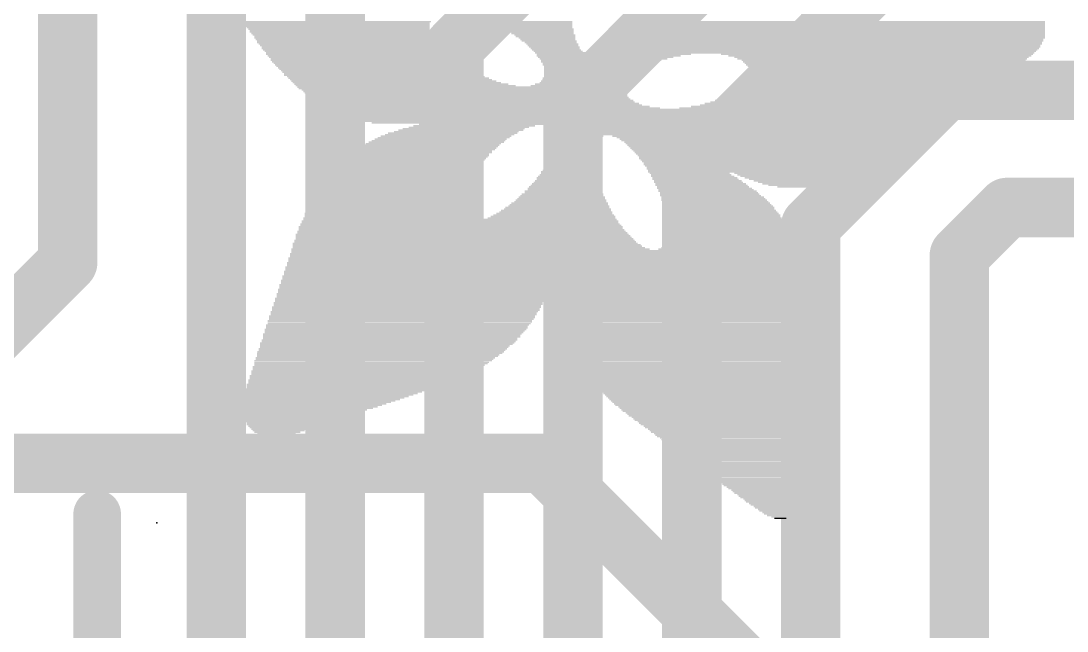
# Model space of a CAD drawing. Extents: x -8.4 to 62, y -6.5 to 32.8.
# Drawn here: x 15.294 to 19.764, y 7.793 to 10.398 of the extents above; entities that cross this region are included whole.
import ezdxf

# ---------------------------------------------------------------- set-up
doc = ezdxf.new("R2010")
doc.units = 0
for name, color, linetype in [('1', 12, 'CONTINUOUS'), ('16', 132, 'CONTINUOUS'), ('21', 40, 'CONTINUOUS'), ('23', 40, 'CONTINUOUS')]:
    doc.layers.add(name, color=color, linetype=linetype)

# ---------------------------------------------------------------- blocks, each defined once
blk = doc.blocks.new('RECT')
blk.add_solid([(-0.5, -0.5), (0.5, -0.5), (-0.5, 0.5), (0.5, 0.5)])

msp = doc.modelspace()

# ---------------------------------------------------------------- linework, layer by layer
at = {"layer": '1', "const_width": 0.254}
for points in [[(17.145, 10.287), (18.4596, 11.6016)], [(15.494, 9.3671), (15.494, 11.3284)], [(17.653, 10.033), (18.7216, 11.1016)], [(16.129, 10.795), (16.129, 4.699)], [(18.9836, 10.6016), (18.161, 9.779)], [(16.637, 10.541), (16.637, 4.953)], [(17.145, 5.207), (17.145, 10.287)], [(18.669, 9.525), (19.2456, 10.1016)], [(19.2456, 10.1016), (20.2432, 10.1016)], [(17.653, 5.461), (17.653, 10.033)], [(18.161, 9.779), (18.161, 5.715)], [(19.5076, 9.6016), (19.304, 9.398)], [(20.2432, 9.6016), (19.5076, 9.6016)], [(18.669, 5.969), (18.669, 9.525)], [(19.304, 9.398), (19.304, 6.477)], [(15.494, 9.3671), (14.92, 8.7931)]]:
    msp.add_lwpolyline(points, dxfattribs=at)
at = {"layer": '1', "const_width": 0.127}
for points in [[(17.2085, 10.287, 1), (17.0815, 10.287)], [(17.1001, 10.3319, 1), (17.1899, 10.2421)], [(19.2456, 10.1651, 1), (19.2456, 10.0381)], [(19.2905, 10.0567, 1), (19.2007, 10.1465)], [(17.7165, 10.033, 1), (17.5895, 10.033)], [(17.6081, 10.0779, 1), (17.6979, 9.9881)], [(18.2245, 9.779, 1), (18.0975, 9.779)], [(18.1161, 9.8239, 1), (18.2059, 9.7341)], [(19.5076, 9.6651, 1), (19.5076, 9.5381)], [(19.5525, 9.5567, 1), (19.4627, 9.6465)], [(18.7325, 9.525, 1), (18.6055, 9.525)], [(18.6241, 9.5699, 1), (18.7139, 9.4801)], [(19.3675, 9.398, 1), (19.2405, 9.398)], [(15.5389, 9.3222, 1), (15.4491, 9.412)], [(19.2591, 9.4429, 1), (19.3489, 9.3531)], [(15.4305, 9.3671, 1), (15.5575, 9.3671)]]:
    msp.add_lwpolyline(points, format="xyb", dxfattribs=at)
at = {"layer": '16', "const_width": 0.254}
for points in [[(12.954, 8.509), (17.526, 8.509)], [(17.526, 8.509), (19.304, 6.731)]]:
    msp.add_lwpolyline(points, dxfattribs=at)
at = {"layer": '16', "const_width": 0.127}
for points in [[(17.5709, 8.5539, 1), (17.4811, 8.4641)], [(17.526, 8.4455, 1), (17.526, 8.5725)]]:
    msp.add_lwpolyline(points, format="xyb", dxfattribs=at)
at = {"layer": '21', "const_width": 0.2032}
msp.add_lwpolyline([(15.62, 6.693), (15.62, 8.293)], dxfattribs=at)
at = {"layer": '21', "const_width": 0.1016}
msp.add_lwpolyline([(15.6708, 8.293, 1), (15.5692, 8.293)], format="xyb", dxfattribs=at)
at = {"layer": '23'}
msp.add_point((15.875, 8.255), dxfattribs=at)

# ---------------------------------------------------------------- block references
at = {"layer": '21'}
for p, xscale, yscale in [((16.6434, 10.3949), 0.8065, 0.0063), ((16.6434, 10.3886), 0.7937, 0.0064), ((16.6465, 10.3823), 0.7874, 0.0063), ((16.6465, 10.3759), 0.7874, 0.0064), ((16.6497, 10.3696), 0.781, 0.0063), ((17.472, 10.3949), 0.3556, 0.0063), ((17.4784, 10.3886), 0.3429, 0.0064), ((17.4879, 10.3823), 0.3238, 0.0063), ((17.4911, 10.3759), 0.3175, 0.0064), ((17.4974, 10.3696), 0.3048, 0.0063), ((18.7516, 10.3696), 1.8351, 0.0063), ((18.7547, 10.3823), 1.8288, 0.0063), ((18.7547, 10.3759), 1.8288, 0.0064), ((18.7579, 10.3949), 1.8224, 0.0063), ((18.7579, 10.3886), 1.8224, 0.0064), ((16.6529, 10.3632), 0.7747, 0.0064), ((16.6593, 10.3568), 0.7747, 0.0063), ((16.6593, 10.3505), 0.7747, 0.0064), ((16.6624, 10.3442), 0.7684, 0.0063), ((16.6687, 10.3378), 0.7683, 0.0064), ((16.6719, 10.3315), 0.762, 0.0063), ((16.6751, 10.3251), 0.7684, 0.0064), ((17.5069, 10.3632), 0.2985, 0.0064), ((17.5133, 10.3568), 0.2858, 0.0063), ((17.5197, 10.3505), 0.2731, 0.0064), ((17.5229, 10.3442), 0.2667, 0.0063), ((17.5324, 10.3378), 0.2603, 0.0064), ((17.5355, 10.3315), 0.254, 0.0063), ((17.5419, 10.3251), 0.2413, 0.0064), ((18.742, 10.3315), 1.8542, 0.0063), ((18.742, 10.3251), 1.8542, 0.0064), ((18.7452, 10.3442), 1.8478, 0.0063), ((18.7452, 10.3378), 1.8478, 0.0064), ((18.7484, 10.3568), 1.8415, 0.0063), ((18.7484, 10.3505), 1.8415, 0.0064), ((18.7516, 10.3632), 1.8351, 0.0064), ((16.6815, 10.3187), 0.7683, 0.0063), ((16.6846, 10.3124), 0.762, 0.0064), ((16.6878, 10.3061), 0.7684, 0.0063), ((16.6942, 10.2997), 0.7683, 0.0064), ((16.7005, 10.2934), 0.7684, 0.0063), ((16.7037, 10.287), 0.762, 0.0064), ((16.7101, 10.2806), 0.7747, 0.0063), ((17.545, 10.3187), 0.2349, 0.0063), ((17.5514, 10.3124), 0.235, 0.0064), ((17.5578, 10.3061), 0.2223, 0.0063), ((17.5641, 10.2997), 0.2222, 0.0064), ((17.5673, 10.2934), 0.2159, 0.0063), ((17.5737, 10.287), 0.2159, 0.0064), ((17.5768, 10.2806), 0.2096, 0.0063), ((18.7103, 10.2806), 1.8669, 0.0063), ((18.7198, 10.2934), 1.8606, 0.0063), ((18.7198, 10.287), 1.8606, 0.0064), ((18.7262, 10.2997), 1.8605, 0.0064), ((18.7293, 10.3061), 1.8542, 0.0063), ((18.7357, 10.3187), 1.8542, 0.0063), ((18.7357, 10.3124), 1.8542, 0.0064), ((16.7132, 10.2743), 0.7684, 0.0064), ((16.7228, 10.268), 0.7747, 0.0063), ((16.7291, 10.2616), 0.7747, 0.0064), ((16.7323, 10.2553), 0.7811, 0.0063), ((16.7386, 10.2489), 0.781, 0.0064), ((16.7449, 10.2426), 0.7811, 0.0063), ((16.7513, 10.2362), 0.781, 0.0064), ((17.5831, 10.2743), 0.2095, 0.0064), ((17.5895, 10.268), 0.2096, 0.0063), ((17.5991, 10.2616), 0.2159, 0.0064), ((17.6117, 10.2553), 0.2286, 0.0063), ((17.8054, 10.2489), 0.616, 0.0064), ((17.7927, 10.2426), 0.5778, 0.0063), ((17.7831, 10.2362), 0.5461, 0.0064), ((17.9451, 10.2553), 0.4254, 0.0063), ((18.6913, 10.2616), 1.8669, 0.0064), ((18.6975, 10.268), 1.8669, 0.0063), ((18.7071, 10.2743), 1.8606, 0.0064), ((18.9516, 10.2553), 1.3335, 0.0063), ((18.9643, 10.2489), 1.2954, 0.0064), ((18.9707, 10.2426), 1.2573, 0.0063), ((18.9738, 10.2362), 1.2382, 0.0064), ((16.7577, 10.2299), 0.7937, 0.0063), ((16.764, 10.2235), 0.7938, 0.0064), ((16.7736, 10.2172), 0.8001, 0.0063), ((16.7798, 10.2108), 0.8001, 0.0064), ((16.7894, 10.2045), 0.8064, 0.0063), ((16.7989, 10.1981), 0.8128, 0.0064), ((16.8053, 10.1918), 0.8128, 0.0063), ((17.7736, 10.2299), 0.5143, 0.0063), ((17.7673, 10.2235), 0.5016, 0.0064), ((17.761, 10.2172), 0.4763, 0.0063), ((17.7546, 10.2108), 0.4636, 0.0064), ((17.7451, 10.1981), 0.4318, 0.0064), ((17.7387, 10.1918), 0.4191, 0.0063), ((17.7483, 10.2045), 0.4381, 0.0063), ((18.9802, 10.2299), 1.2129, 0.0063), ((18.977, 10.2235), 1.1938, 0.0064), ((18.977, 10.2172), 1.1811, 0.0063), ((18.977, 10.2108), 1.1684, 0.0064), ((18.9738, 10.2045), 1.1494, 0.0063), ((18.9738, 10.1981), 1.1366, 0.0064), ((18.9707, 10.1918), 1.1303, 0.0063), ((16.8148, 10.1854), 0.8192, 0.0064), ((16.8244, 10.1791), 0.8255, 0.0063), ((16.8402, 10.1664), 0.8446, 0.0063), ((16.8339, 10.1727), 0.8319, 0.0064), ((16.8529, 10.16), 0.8446, 0.0064), ((16.8656, 10.1537), 0.8572, 0.0063), ((16.8751, 10.1473), 0.8636, 0.0064), ((17.7069, 10.1473), 0.3683, 0.0064), ((17.7102, 10.1537), 0.3747, 0.0063), ((17.7324, 10.1854), 0.4064, 0.0064), ((17.7292, 10.1791), 0.4, 0.0063), ((17.7229, 10.1727), 0.3873, 0.0064), ((17.7197, 10.1664), 0.381, 0.0063), ((17.7165, 10.16), 0.3746, 0.0064), ((18.9357, 10.1473), 1.0732, 0.0064), ((18.9516, 10.1664), 1.0922, 0.0063), ((18.9484, 10.16), 1.0858, 0.0064), ((18.9421, 10.1537), 1.0731, 0.0063), ((18.9674, 10.1854), 1.1113, 0.0064), ((18.9642, 10.1791), 1.1049, 0.0063), ((18.9579, 10.1727), 1.0922, 0.0064), ((16.8879, 10.141), 0.8763, 0.0063), ((16.9005, 10.1346), 0.889, 0.0064), ((16.9196, 10.1283), 0.9144, 0.0063), ((16.9386, 10.1219), 0.9398, 0.0064), ((17.1768, 10.1156), 1.4033, 0.0063), ((17.1799, 10.1092), 1.397, 0.0064), ((17.1863, 10.1029), 1.3843, 0.0063), ((17.6752, 10.1219), 0.4064, 0.0064), ((17.688, 10.1283), 0.3937, 0.0063), ((17.6974, 10.1346), 0.3747, 0.0064), ((17.7038, 10.141), 0.3746, 0.0063), ((18.8818, 10.1029), 1.0541, 0.0063), ((18.8912, 10.1092), 1.0605, 0.0064), ((18.9008, 10.1156), 1.0541, 0.0063), ((18.9072, 10.1219), 1.0541, 0.0064), ((18.9167, 10.1283), 1.0605, 0.0063), ((18.9293, 10.141), 1.0731, 0.0063), ((18.923, 10.1346), 1.0604, 0.0064), ((17.1895, 10.0965), 1.3779, 0.0064), ((17.1926, 10.0902), 1.3716, 0.0063), ((17.199, 10.0838), 1.3716, 0.0064), ((17.2053, 10.0775), 1.3589, 0.0063), ((17.2117, 10.0711), 1.3589, 0.0064), ((17.2212, 10.0648), 1.3526, 0.0063), ((17.2308, 10.0584), 1.3589, 0.0064), ((18.8024, 10.0584), 1.0859, 0.0064), ((18.8183, 10.0648), 1.0795, 0.0063), ((18.8309, 10.0711), 1.0668, 0.0064), ((18.8405, 10.0775), 1.0605, 0.0063), ((18.8531, 10.0838), 1.0605, 0.0064), ((18.8627, 10.0902), 1.0541, 0.0063), ((18.8722, 10.0965), 1.0604, 0.0064), ((17.2402, 10.0521), 1.3525, 0.0063), ((17.253, 10.0457), 1.3653, 0.0064), ((17.2657, 10.0394), 1.3653, 0.0063), ((17.2879, 10.033), 1.3843, 0.0064), ((17.3133, 10.0267), 1.4224, 0.0063), ((17.9578, 10.0203), 2.6734, 0.0064), ((17.9578, 10.014), 2.6606, 0.0063), ((18.7071, 10.0267), 1.2002, 0.0063), ((18.7356, 10.033), 1.1557, 0.0064), ((18.7579, 10.0394), 1.124, 0.0063), ((18.7738, 10.0457), 1.1176, 0.0064), ((18.7897, 10.0521), 1.0985, 0.0063), ((17.961, 10.0076), 2.6289, 0.0064), ((17.9642, 10.0013), 2.6099, 0.0063), ((17.9642, 9.9949), 2.5845, 0.0064), ((17.9705, 9.9886), 2.559, 0.0063), ((17.9769, 9.9822), 2.5337, 0.0064), ((17.9801, 9.9759), 2.5019, 0.0063), ((17.9896, 9.9695), 2.4701, 0.0064), ((18.0054, 9.9632), 2.4257, 0.0063), ((17.1545, 9.9251), 0.5334, 0.0063), ((17.1736, 9.9314), 0.5334, 0.0064), ((17.1863, 9.9378), 0.5207, 0.0063), ((17.2085, 9.9441), 0.5144, 0.0064), ((17.2308, 9.9505), 0.5207, 0.0063), ((18.1007, 9.9568), 2.2098, 0.0064), ((18.3706, 9.9505), 1.6573, 0.0063), ((18.3738, 9.9441), 1.6383, 0.0064), ((18.3706, 9.9378), 1.6193, 0.0063), ((18.3642, 9.9251), 1.5938, 0.0063), ((18.3706, 9.9314), 1.6065, 0.0064), ((17.0688, 9.8806), 0.5778, 0.0064), ((17.0784, 9.887), 0.5715, 0.0063), ((17.0878, 9.8933), 0.5651, 0.0064), ((17.1006, 9.8997), 0.5651, 0.0063), ((17.1101, 9.906), 0.5588, 0.0064), ((17.1259, 9.9123), 0.5525, 0.0063), ((17.1387, 9.9187), 0.5525, 0.0064), ((18.3642, 9.9187), 1.5812, 0.0064), ((18.3578, 9.9123), 1.5685, 0.0063), ((17.6784, 9.906), 0.2096, 0.0064), ((17.6657, 9.887), 0.1842, 0.0063), ((17.6657, 9.8806), 0.1842, 0.0064), ((17.6721, 9.8997), 0.1969, 0.0063), ((17.6721, 9.8933), 0.1841, 0.0064), ((18.4785, 9.906), 1.3144, 0.0064), ((18.4849, 9.8997), 1.2891, 0.0063), ((18.4849, 9.8933), 1.2637, 0.0064), ((18.4849, 9.887), 1.2509, 0.0063), ((18.4881, 9.8806), 1.2319, 0.0064), ((17.0116, 9.8361), 0.5905, 0.0063), ((17.0148, 9.8425), 0.5842, 0.0064), ((17.0244, 9.8489), 0.5905, 0.0063), ((17.0339, 9.8552), 0.5842, 0.0064), ((17.0402, 9.8616), 0.5842, 0.0063), ((17.0497, 9.8679), 0.5779, 0.0064), ((17.0561, 9.8742), 0.5778, 0.0063), ((17.6562, 9.8552), 0.1778, 0.0064), ((17.6562, 9.8489), 0.1778, 0.0063), ((17.6562, 9.8425), 0.1778, 0.0064), ((17.6562, 9.8361), 0.1778, 0.0063), ((17.6625, 9.8742), 0.1778, 0.0063), ((17.6625, 9.8679), 0.1778, 0.0064), ((17.6593, 9.8616), 0.1715, 0.0063), ((18.4849, 9.8742), 1.2129, 0.0063), ((18.4849, 9.8679), 1.2001, 0.0064), ((18.4849, 9.8616), 1.1875, 0.0063), ((18.4817, 9.8552), 1.1684, 0.0064), ((18.4817, 9.8489), 1.1557, 0.0063), ((18.4785, 9.8425), 1.1366, 0.0064), ((18.4785, 9.8361), 1.124, 0.0063), ((16.9641, 9.7917), 0.5969, 0.0064), ((16.9703, 9.798), 0.5969, 0.0063), ((16.9767, 9.8044), 0.5969, 0.0064), ((16.9831, 9.8108), 0.5969, 0.0063), ((16.9895, 9.8171), 0.5969, 0.0064), ((16.9958, 9.8235), 0.5969, 0.0063), ((16.999, 9.8298), 0.5905, 0.0064), ((17.6435, 9.7917), 0.2032, 0.0064), ((17.6467, 9.8044), 0.1969, 0.0064), ((17.6467, 9.798), 0.1969, 0.0063), ((17.6499, 9.8171), 0.1905, 0.0064), ((17.6499, 9.8108), 0.1905, 0.0063), ((17.653, 9.8298), 0.1842, 0.0064), ((17.653, 9.8235), 0.1842, 0.0063), ((18.4754, 9.8298), 1.1049, 0.0064), ((18.4753, 9.8235), 1.0922, 0.0063), ((18.4721, 9.8171), 1.0731, 0.0064), ((18.469, 9.8108), 1.0668, 0.0063), ((18.4658, 9.8044), 1.0478, 0.0064), ((18.4658, 9.798), 1.035, 0.0063), ((18.4626, 9.7917), 1.016, 0.0064), ((16.9228, 9.7473), 0.6033, 0.0063), ((16.9291, 9.7536), 0.6032, 0.0064), ((16.9354, 9.7599), 0.6033, 0.0063), ((16.9418, 9.7663), 0.6032, 0.0064), ((16.945, 9.7727), 0.5969, 0.0063), ((16.9514, 9.779), 0.5969, 0.0064), ((16.9577, 9.7854), 0.5969, 0.0063), ((17.634, 9.7536), 0.2349, 0.0064), ((17.634, 9.7473), 0.2349, 0.0063), ((17.6371, 9.7599), 0.2286, 0.0063), ((17.6372, 9.7727), 0.2159, 0.0063), ((17.6372, 9.7663), 0.2159, 0.0064), ((17.6403, 9.779), 0.2096, 0.0064), ((17.6435, 9.7854), 0.2032, 0.0063), ((18.4563, 9.7854), 1.0033, 0.0063), ((18.4531, 9.779), 0.9842, 0.0064), ((18.4499, 9.7727), 0.9652, 0.0063), ((18.4468, 9.7663), 0.9589, 0.0064), ((18.4404, 9.7599), 0.9334, 0.0063), ((18.434, 9.7536), 0.9207, 0.0064), ((18.1515, 9.7473), 0.3429, 0.0063), ((18.6119, 9.7473), 0.5397, 0.0063), ((16.891, 9.7028), 0.616, 0.0064), ((16.8878, 9.6965), 0.6096, 0.0063), ((16.8973, 9.7092), 0.6159, 0.0063), ((16.9005, 9.7155), 0.6096, 0.0064), ((16.9069, 9.7218), 0.6096, 0.0063), ((16.9132, 9.7346), 0.6096, 0.0063), ((16.9101, 9.7282), 0.6033, 0.0064), ((16.9196, 9.7409), 0.6096, 0.0064), ((17.6181, 9.6965), 0.2921, 0.0063), ((17.6212, 9.7028), 0.2857, 0.0064), ((17.6244, 9.7092), 0.2794, 0.0063), ((17.6244, 9.7155), 0.2667, 0.0064), ((17.6276, 9.7282), 0.2604, 0.0064), ((17.6276, 9.7218), 0.2604, 0.0063), ((17.6308, 9.7346), 0.254, 0.0063), ((17.6308, 9.7409), 0.2413, 0.0064), ((18.1578, 9.7409), 0.3429, 0.0064), ((18.1642, 9.7346), 0.3556, 0.0063), ((18.1737, 9.7282), 0.362, 0.0064), ((18.1769, 9.7218), 0.3683, 0.0063), ((18.1864, 9.7155), 0.3746, 0.0064), ((18.1896, 9.7092), 0.381, 0.0063), ((18.2022, 9.6965), 0.3937, 0.0063), ((18.1991, 9.7028), 0.3874, 0.0064), ((18.6119, 9.7409), 0.5143, 0.0064), ((18.6087, 9.7346), 0.4826, 0.0063), ((18.6119, 9.7282), 0.4509, 0.0064), ((18.6119, 9.7218), 0.4127, 0.0063), ((18.6119, 9.7155), 0.3747, 0.0064), ((18.6119, 9.7092), 0.3365, 0.0063), ((18.6087, 9.7028), 0.2921, 0.0064), ((18.6055, 9.6965), 0.235, 0.0063), ((16.8624, 9.652), 0.6223, 0.0064), ((16.8688, 9.6647), 0.6223, 0.0064), ((16.8688, 9.6584), 0.6223, 0.0063), ((16.872, 9.6711), 0.6159, 0.0063), ((16.8783, 9.6837), 0.616, 0.0063), ((16.8783, 9.6774), 0.616, 0.0064), ((16.8847, 9.6901), 0.6159, 0.0064), ((17.6054, 9.652), 0.3556, 0.0064), ((17.6086, 9.6584), 0.3493, 0.0063), ((17.6117, 9.6711), 0.3302, 0.0063), ((17.6117, 9.6647), 0.3302, 0.0064), ((17.6149, 9.6837), 0.3112, 0.0063), ((17.6149, 9.6774), 0.3112, 0.0064), ((17.6181, 9.6901), 0.3048, 0.0064), ((18.2087, 9.6901), 0.3937, 0.0064), ((18.215, 9.6837), 0.4064, 0.0063), ((18.2213, 9.6774), 0.4064, 0.0064), ((18.2277, 9.6711), 0.4191, 0.0063), ((18.234, 9.6647), 0.4191, 0.0064), ((18.2372, 9.6584), 0.4254, 0.0063), ((18.2404, 9.652), 0.4318, 0.0064), ((18.6055, 9.6901), 0.1588, 0.0064), ((16.8466, 9.6075), 0.6413, 0.0063), ((16.8497, 9.6203), 0.635, 0.0063), ((16.8497, 9.6139), 0.635, 0.0064), ((16.8529, 9.633), 0.6286, 0.0063), ((16.8529, 9.6266), 0.6286, 0.0064), ((16.8592, 9.6393), 0.6287, 0.0064), ((16.8624, 9.6456), 0.6223, 0.0063), ((17.5927, 9.6075), 0.4318, 0.0063), ((17.5927, 9.6139), 0.4191, 0.0064), ((17.5959, 9.6203), 0.4127, 0.0063), ((17.5991, 9.6266), 0.3937, 0.0064), ((17.6022, 9.633), 0.3874, 0.0063), ((17.6022, 9.6393), 0.3746, 0.0064), ((17.6054, 9.6456), 0.3683, 0.0063), ((18.2499, 9.6456), 0.4382, 0.0063), ((18.2531, 9.6393), 0.4445, 0.0064), ((18.2563, 9.633), 0.4509, 0.0063), ((18.2626, 9.6266), 0.4508, 0.0064), ((18.2658, 9.6203), 0.4572, 0.0063), ((18.269, 9.6139), 0.4635, 0.0064), ((18.2753, 9.6075), 0.4636, 0.0063), ((16.837, 9.5758), 0.6604, 0.0064), ((16.8402, 9.5694), 0.6668, 0.0063), ((16.8434, 9.5631), 0.6731, 0.0064), ((16.8402, 9.5885), 0.654, 0.0064), ((16.8402, 9.5822), 0.654, 0.0063), ((16.8434, 9.5949), 0.6477, 0.0063), ((16.8466, 9.6012), 0.6413, 0.0064), ((17.5673, 9.5631), 0.5334, 0.0064), ((17.5705, 9.5694), 0.5143, 0.0063), ((17.5737, 9.5758), 0.4953, 0.0064), ((17.58, 9.5822), 0.4826, 0.0063), ((17.58, 9.5885), 0.4699, 0.0064), ((17.5863, 9.5949), 0.4572, 0.0063), ((17.5863, 9.6012), 0.4445, 0.0064), ((18.2784, 9.6012), 0.4699, 0.0064), ((18.2784, 9.5949), 0.4699, 0.0063), ((18.2817, 9.5885), 0.4763, 0.0064), ((18.288, 9.5822), 0.4762, 0.0063), ((18.2912, 9.5758), 0.4826, 0.0064), ((18.2944, 9.5694), 0.4889, 0.0063), ((18.2944, 9.5631), 0.4889, 0.0064), ((17.1736, 9.5187), 1.3843, 0.0063), ((17.1704, 9.5313), 1.3652, 0.0063), ((17.1736, 9.525), 1.3716, 0.0064), ((16.8497, 9.5441), 0.7112, 0.0063), ((17.1704, 9.5377), 1.3526, 0.0064), ((16.8402, 9.5568), 0.6794, 0.0063), ((16.8466, 9.5504), 0.6921, 0.0064), ((17.545, 9.5441), 0.6033, 0.0063), ((17.5546, 9.5504), 0.5715, 0.0064), ((17.561, 9.5568), 0.5461, 0.0063), ((18.2976, 9.5568), 0.4953, 0.0063), ((18.3039, 9.5504), 0.4953, 0.0064), ((18.3071, 9.5441), 0.5017, 0.0063), ((18.3071, 9.5377), 0.5017, 0.0064), ((18.3102, 9.5313), 0.508, 0.0063), ((18.3102, 9.525), 0.508, 0.0064), ((18.3134, 9.5187), 0.5144, 0.0063), ((17.1799, 9.4869), 1.4224, 0.0064), ((17.1831, 9.4806), 1.4288, 0.0063), ((17.1863, 9.4742), 1.4351, 0.0064), ((17.1768, 9.4996), 1.4033, 0.0064), ((17.18, 9.4932), 1.4097, 0.0063), ((17.1736, 9.5123), 1.3843, 0.0064), ((17.1768, 9.506), 1.3907, 0.0063), ((18.3165, 9.5123), 0.5207, 0.0064), ((18.3165, 9.506), 0.5207, 0.0063), ((18.3229, 9.4869), 0.5334, 0.0064), ((18.3229, 9.4806), 0.5334, 0.0063), ((18.3261, 9.4742), 0.5398, 0.0064), ((18.3198, 9.4996), 0.5271, 0.0064), ((18.3198, 9.4932), 0.5271, 0.0063), ((17.1989, 9.4425), 1.4859, 0.0063), ((17.1926, 9.4488), 1.4732, 0.0064), ((17.2021, 9.4361), 1.4923, 0.0064), ((17.2085, 9.4298), 1.505, 0.0063), ((17.1927, 9.4551), 1.4605, 0.0063), ((17.1895, 9.4615), 1.4541, 0.0064), ((17.1895, 9.4679), 1.4415, 0.0063), ((18.3229, 9.4298), 0.5842, 0.0063), ((18.3261, 9.4361), 0.5778, 0.0064), ((18.3261, 9.4488), 0.5652, 0.0064), ((18.3261, 9.4425), 0.5652, 0.0063), ((18.323, 9.4679), 0.5461, 0.0063), ((18.3261, 9.4615), 0.5524, 0.0064), ((18.3261, 9.4551), 0.5524, 0.0063), ((17.5356, 9.3853), 2.1971, 0.0064), ((17.5355, 9.4044), 2.1844, 0.0063), ((17.5355, 9.398), 2.1844, 0.0064), ((17.5355, 9.3917), 2.1844, 0.0063), ((17.5356, 9.417), 2.1717, 0.0063), ((17.5356, 9.4107), 2.1717, 0.0064), ((17.2149, 9.4234), 1.5303, 0.0064), ((18.3165, 9.4234), 0.5969, 0.0064), ((16.999, 9.3472), 1.1493, 0.0064), ((16.999, 9.3408), 1.1493, 0.0063), ((17.0053, 9.3663), 1.1494, 0.0063), ((17.0053, 9.3599), 1.1494, 0.0064), ((17.0021, 9.3536), 1.143, 0.0063), ((17.5356, 9.3789), 2.1971, 0.0063), ((17.5356, 9.3726), 2.1971, 0.0064), ((18.1134, 9.3663), 1.0541, 0.0063), ((18.1134, 9.3599), 1.0541, 0.0064), ((18.1134, 9.3536), 1.0541, 0.0063), ((18.1134, 9.3472), 1.0541, 0.0064), ((18.1166, 9.3408), 1.0605, 0.0063), ((16.9863, 9.3091), 1.1493, 0.0064), ((16.9863, 9.3027), 1.1493, 0.0063), ((16.9863, 9.2964), 1.1493, 0.0064), ((16.9926, 9.3282), 1.1494, 0.0063), ((16.9926, 9.3218), 1.1494, 0.0064), ((16.9926, 9.3155), 1.1494, 0.0063), ((16.9958, 9.3345), 1.143, 0.0064), ((18.1166, 9.3027), 1.0731, 0.0063), ((18.1166, 9.2964), 1.0731, 0.0064), ((18.1166, 9.3345), 1.0605, 0.0064), ((18.1166, 9.3282), 1.0605, 0.0063), ((18.1197, 9.3218), 1.0668, 0.0064), ((18.1197, 9.3155), 1.0668, 0.0063), ((18.1197, 9.3091), 1.0668, 0.0064), ((16.9703, 9.252), 1.1557, 0.0063), ((16.9767, 9.271), 1.1557, 0.0064), ((16.9735, 9.2646), 1.1493, 0.0063), ((16.9735, 9.2583), 1.1493, 0.0064), ((16.9799, 9.2901), 1.1494, 0.0063), ((16.9799, 9.2837), 1.1494, 0.0064), ((16.9799, 9.2774), 1.1494, 0.0063), ((18.1197, 9.2901), 1.0795, 0.0063), ((18.1197, 9.2837), 1.0795, 0.0064), ((18.1197, 9.2774), 1.0795, 0.0063), ((18.1197, 9.271), 1.0795, 0.0064), ((18.1197, 9.2646), 1.0795, 0.0063), ((18.1229, 9.2583), 1.0858, 0.0064), ((18.1229, 9.252), 1.0858, 0.0063), ((16.9545, 9.2139), 1.1494, 0.0063), ((16.9545, 9.2075), 1.1494, 0.0064), ((16.9641, 9.2329), 1.1557, 0.0064), ((16.9609, 9.2265), 1.1493, 0.0063), ((16.9609, 9.2202), 1.1493, 0.0064), ((16.9672, 9.2456), 1.1494, 0.0064), ((16.9672, 9.2393), 1.1494, 0.0063), ((18.1229, 9.2456), 1.0858, 0.0064), ((18.1229, 9.2393), 1.0858, 0.0063), ((18.1229, 9.2329), 1.0858, 0.0064), ((18.1229, 9.2265), 1.0858, 0.0063), ((18.1229, 9.2202), 1.0858, 0.0064), ((18.1229, 9.2139), 1.0858, 0.0063), ((18.1293, 9.2075), 1.0859, 0.0064), ((16.9418, 9.1758), 1.1494, 0.0063), ((16.9386, 9.1694), 1.143, 0.0064), ((16.9386, 9.1631), 1.143, 0.0063), ((16.945, 9.1821), 1.143, 0.0064), ((16.9482, 9.1948), 1.1493, 0.0064), ((16.9482, 9.1884), 1.1493, 0.0063), ((16.9545, 9.2012), 1.1494, 0.0063), ((18.1293, 9.2012), 1.0859, 0.0063), ((18.1293, 9.1948), 1.0859, 0.0064), ((18.1293, 9.1884), 1.0859, 0.0063), ((18.1293, 9.1821), 1.0859, 0.0064), ((18.1293, 9.1758), 1.0859, 0.0063), ((18.1293, 9.1694), 1.0859, 0.0064), ((18.1293, 9.1631), 1.0859, 0.0063), ((16.9133, 9.1186), 1.1303, 0.0064), ((16.9228, 9.1377), 1.1367, 0.0063), ((16.9228, 9.1313), 1.1367, 0.0064), ((16.9196, 9.125), 1.1303, 0.0063), ((16.9323, 9.1567), 1.143, 0.0064), ((16.9291, 9.1504), 1.1366, 0.0063), ((16.9291, 9.144), 1.1366, 0.0064), ((18.1293, 9.1567), 1.0859, 0.0064), ((18.1325, 9.1504), 1.0795, 0.0063), ((18.1325, 9.144), 1.0795, 0.0064), ((18.1356, 9.1377), 1.0858, 0.0063), ((18.1356, 9.1313), 1.0858, 0.0064), ((18.1388, 9.125), 1.0795, 0.0063), ((18.1388, 9.1186), 1.0795, 0.0064), ((16.8942, 9.0805), 1.1176, 0.0064), ((16.891, 9.0742), 1.1112, 0.0063), ((16.9037, 9.0996), 1.124, 0.0063), ((16.9005, 9.0932), 1.1176, 0.0064), ((16.9005, 9.0869), 1.1176, 0.0063), ((16.9133, 9.1123), 1.1303, 0.0063), ((16.9101, 9.1059), 1.1239, 0.0064), ((18.1388, 9.1123), 1.0795, 0.0063), ((18.1388, 9.1059), 1.0795, 0.0064), ((18.1388, 9.0996), 1.0795, 0.0063), ((18.142, 9.0932), 1.0731, 0.0064), ((18.142, 9.0869), 1.0731, 0.0063), ((18.1451, 9.0805), 1.0668, 0.0064), ((18.1451, 9.0742), 1.0668, 0.0063), ((16.8688, 9.0361), 1.0922, 0.0063), ((16.8656, 9.0297), 1.0858, 0.0064), ((16.8815, 9.0615), 1.1049, 0.0063), ((16.8783, 9.0551), 1.0986, 0.0064), ((16.8783, 9.0488), 1.0986, 0.0063), ((16.872, 9.0424), 1.0859, 0.0064), ((16.8879, 9.0678), 1.1049, 0.0064), ((18.1451, 9.0678), 1.0668, 0.0064), ((18.1451, 9.0615), 1.0668, 0.0063), ((18.1483, 9.0551), 1.0604, 0.0064), ((18.1483, 9.0488), 1.0604, 0.0063), ((18.1515, 9.0424), 1.0541, 0.0064), ((18.1515, 9.0361), 1.0541, 0.0063), ((18.1515, 9.0297), 1.0541, 0.0064), ((16.8307, 8.9853), 1.0541, 0.0063), ((16.8402, 8.998), 1.0604, 0.0063), ((16.8371, 8.9916), 1.0541, 0.0064), ((16.8592, 9.0234), 1.0859, 0.0063), ((16.856, 9.017), 1.0795, 0.0064), ((16.8497, 9.0107), 1.0668, 0.0063), ((16.8466, 9.0043), 1.0605, 0.0064), ((18.1547, 9.0234), 1.0477, 0.0063), ((18.1547, 9.017), 1.0477, 0.0064), ((18.1578, 9.0107), 1.0414, 0.0063), ((18.1578, 9.0043), 1.0414, 0.0064), ((18.161, 8.998), 1.035, 0.0063), ((18.161, 8.9916), 1.035, 0.0064), ((18.1641, 8.9853), 1.0287, 0.0063), ((16.7989, 8.9472), 1.016, 0.0063), ((16.7926, 8.9408), 1.0033, 0.0064), ((16.8085, 8.9599), 1.0223, 0.0063), ((16.8053, 8.9535), 1.016, 0.0064), ((16.8275, 8.9789), 1.0478, 0.0064), ((16.8211, 8.9726), 1.0351, 0.0063), ((16.8179, 8.9662), 1.0287, 0.0064), ((18.1641, 8.9789), 1.0287, 0.0064), ((18.1674, 8.9726), 1.0223, 0.0063), ((18.1705, 8.9662), 1.016, 0.0064), ((18.1705, 8.9599), 1.016, 0.0063), ((18.1737, 8.9535), 1.0096, 0.0064), ((18.1737, 8.9472), 1.0096, 0.0063), ((18.1769, 8.9408), 1.0033, 0.0064), ((16.7545, 8.9027), 0.9525, 0.0064), ((16.7481, 8.8963), 0.9398, 0.0063), ((16.7767, 8.9218), 0.9842, 0.0063), ((16.7704, 8.9154), 0.9715, 0.0064), ((16.764, 8.9091), 0.9588, 0.0063), ((16.7894, 8.9345), 0.997, 0.0063), ((16.783, 8.9281), 0.9843, 0.0064), ((18.1801, 8.9345), 0.9969, 0.0063), ((18.1801, 8.9281), 0.9969, 0.0064), ((18.1832, 8.9218), 0.9906, 0.0063), ((18.1864, 8.9154), 0.9842, 0.0064), ((18.1864, 8.9091), 0.9842, 0.0063), ((18.1896, 8.9027), 0.9779, 0.0064), ((18.1928, 8.8963), 0.9715, 0.0063), ((16.71, 8.8646), 0.889, 0.0064), ((16.7005, 8.8582), 0.87, 0.0063), ((16.6942, 8.8519), 0.8573, 0.0064), ((16.7259, 8.8773), 0.908, 0.0064), ((16.7323, 8.8837), 0.9207, 0.0063), ((16.7196, 8.871), 0.8953, 0.0063), ((16.7417, 8.89), 0.9271, 0.0064), ((18.1959, 8.89), 0.9652, 0.0064), ((18.1959, 8.8837), 0.9652, 0.0063), ((18.1991, 8.8773), 0.9588, 0.0064), ((18.2022, 8.871), 0.9525, 0.0063), ((18.2055, 8.8646), 0.9461, 0.0064), ((18.2086, 8.8582), 0.9398, 0.0063), ((18.2086, 8.8519), 0.9398, 0.0064), ((16.618, 8.8075), 0.7429, 0.0063), ((16.6497, 8.8265), 0.7938, 0.0064), ((16.6402, 8.8201), 0.7747, 0.0063), ((16.6306, 8.8138), 0.7557, 0.0064), ((16.6624, 8.8329), 0.8064, 0.0063), ((16.6815, 8.8456), 0.8445, 0.0063), ((16.672, 8.8392), 0.8255, 0.0064), ((18.2118, 8.8456), 0.9334, 0.0063), ((18.215, 8.8392), 0.9271, 0.0064), ((18.2182, 8.8329), 0.9207, 0.0063), ((18.2213, 8.8265), 0.9144, 0.0064), ((18.2245, 8.8201), 0.908, 0.0063), ((18.2277, 8.8138), 0.9017, 0.0064), ((18.2309, 8.8075), 0.8953, 0.0063), ((16.5672, 8.7757), 0.6541, 0.0064), ((16.5576, 8.7694), 0.635, 0.0063), ((16.5481, 8.763), 0.616, 0.0064), ((16.6085, 8.8011), 0.7239, 0.0064), ((16.5989, 8.7948), 0.7048, 0.0063), ((16.5894, 8.7884), 0.6858, 0.0064), ((16.5799, 8.782), 0.6667, 0.0063), ((18.234, 8.8011), 0.889, 0.0064), ((18.2372, 8.7948), 0.8826, 0.0063), ((18.2403, 8.7884), 0.8763, 0.0064), ((18.2436, 8.782), 0.8699, 0.0063), ((18.2467, 8.7757), 0.8636, 0.0064), ((18.2499, 8.7694), 0.8572, 0.0063), ((18.2531, 8.763), 0.8509, 0.0064), ((16.5386, 8.7567), 0.5969, 0.0063), ((16.5291, 8.7503), 0.5779, 0.0064), ((16.5195, 8.7439), 0.5588, 0.0063), ((16.5068, 8.7376), 0.5334, 0.0064), ((16.5005, 8.7313), 0.5207, 0.0063), ((16.4878, 8.7249), 0.4953, 0.0064), ((16.4814, 8.7186), 0.4826, 0.0063), ((18.2563, 8.7567), 0.8445, 0.0063), ((18.2626, 8.7503), 0.8318, 0.0064), ((18.2658, 8.7439), 0.8255, 0.0063), ((18.269, 8.7376), 0.8191, 0.0064), ((18.2721, 8.7313), 0.8128, 0.0063), ((18.2784, 8.7249), 0.8001, 0.0064), ((18.2817, 8.7186), 0.7937, 0.0063), ((16.4719, 8.7122), 0.4636, 0.0064), ((16.4656, 8.7058), 0.4381, 0.0063), ((16.4529, 8.6995), 0.4127, 0.0064), ((16.4497, 8.6932), 0.3937, 0.0063), ((16.4401, 8.6868), 0.3747, 0.0064), ((16.4306, 8.6805), 0.3429, 0.0063), ((16.4243, 8.6741), 0.3302, 0.0064), ((18.2848, 8.7122), 0.7874, 0.0064), ((18.2912, 8.7058), 0.7747, 0.0063), ((18.2944, 8.6995), 0.7683, 0.0064), ((18.2975, 8.6932), 0.762, 0.0063), ((18.3039, 8.6868), 0.7493, 0.0064), ((18.3071, 8.6805), 0.7429, 0.0063), ((18.3102, 8.6741), 0.7366, 0.0064), ((16.4148, 8.6677), 0.2985, 0.0063), ((16.4116, 8.6614), 0.2794, 0.0064), ((16.402, 8.6551), 0.2477, 0.0063), ((16.3957, 8.6487), 0.2222, 0.0064), ((16.3894, 8.6424), 0.1969, 0.0063), ((16.3862, 8.636), 0.1651, 0.0064), ((16.3799, 8.6296), 0.1397, 0.0063), ((18.3165, 8.6677), 0.7239, 0.0063), ((18.3198, 8.6614), 0.7175, 0.0064), ((18.3261, 8.6551), 0.7048, 0.0063), ((18.3293, 8.6487), 0.6985, 0.0064), ((18.3325, 8.6424), 0.6921, 0.0063), ((18.3388, 8.636), 0.6794, 0.0064), ((18.342, 8.6296), 0.6731, 0.0063), ((16.3735, 8.6233), 0.1016, 0.0064), ((16.3735, 8.617), 0.0635, 0.0063), ((18.3452, 8.6233), 0.6667, 0.0064), ((18.3515, 8.617), 0.654, 0.0063), ((18.3546, 8.6106), 0.6477, 0.0064), ((18.3578, 8.6043), 0.6413, 0.0063), ((18.3642, 8.5979), 0.6286, 0.0064), ((18.3674, 8.5915), 0.6223, 0.0063), ((18.3737, 8.5852), 0.6096, 0.0064), ((18.3769, 8.5789), 0.6032, 0.0063), ((18.3801, 8.5725), 0.5969, 0.0064), ((18.3864, 8.5662), 0.5842, 0.0063), ((18.3896, 8.5598), 0.5778, 0.0064), ((18.3927, 8.5534), 0.5715, 0.0063), ((18.3991, 8.5471), 0.5588, 0.0064), ((18.4023, 8.5408), 0.5524, 0.0063), ((18.4055, 8.5344), 0.5461, 0.0064), ((18.4118, 8.5281), 0.5334, 0.0063), ((18.415, 8.5217), 0.527, 0.0064), ((18.4214, 8.5153), 0.5143, 0.0063), ((18.4245, 8.509), 0.508, 0.0064), ((18.4277, 8.5027), 0.5016, 0.0063), ((18.434, 8.4963), 0.4889, 0.0064), ((18.4372, 8.49), 0.4826, 0.0063), ((18.4404, 8.4836), 0.4762, 0.0064), ((18.4468, 8.4772), 0.4635, 0.0063), ((18.4499, 8.4709), 0.4572, 0.0064), ((18.4531, 8.4646), 0.4508, 0.0063), ((18.4595, 8.4582), 0.4381, 0.0064), ((18.4626, 8.4519), 0.4318, 0.0063), ((18.4689, 8.4455), 0.4191, 0.0064), ((18.4721, 8.4391), 0.4127, 0.0063), ((18.4753, 8.4328), 0.4064, 0.0064), ((18.4817, 8.4265), 0.3937, 0.0063), ((18.4849, 8.4201), 0.3873, 0.0064), ((18.488, 8.4138), 0.381, 0.0063), ((18.4944, 8.4074), 0.3683, 0.0064), ((18.4976, 8.401), 0.3619, 0.0063), ((18.5039, 8.3947), 0.3492, 0.0064), ((18.5039, 8.3884), 0.3366, 0.0063), ((18.5071, 8.382), 0.3302, 0.0064), ((18.5135, 8.3757), 0.3175, 0.0063), ((18.5166, 8.3693), 0.3112, 0.0064), ((18.5166, 8.3629), 0.2984, 0.0063), ((18.523, 8.3566), 0.2857, 0.0064), ((18.5261, 8.3503), 0.2794, 0.0063), ((18.5262, 8.3439), 0.2667, 0.0064), ((18.5325, 8.3376), 0.254, 0.0063), ((18.5325, 8.3312), 0.2413, 0.0064), ((18.5388, 8.3248), 0.2286, 0.0063), ((18.5389, 8.3185), 0.2159, 0.0064), ((18.542, 8.3122), 0.1968, 0.0063), ((18.5388, 8.3058), 0.1778, 0.0064), ((18.542, 8.2995), 0.1588, 0.0063), ((18.5389, 8.2931), 0.1397, 0.0064), ((18.542, 8.2867), 0.1206, 0.0063), ((18.542, 8.2804), 0.0826, 0.0064), ((18.5388, 8.2741), 0.0508, 0.0063)]:
    msp.add_blockref('RECT', p, dxfattribs=dict(at, xscale=xscale, yscale=yscale))

doc.saveas('drawing.dxf')
